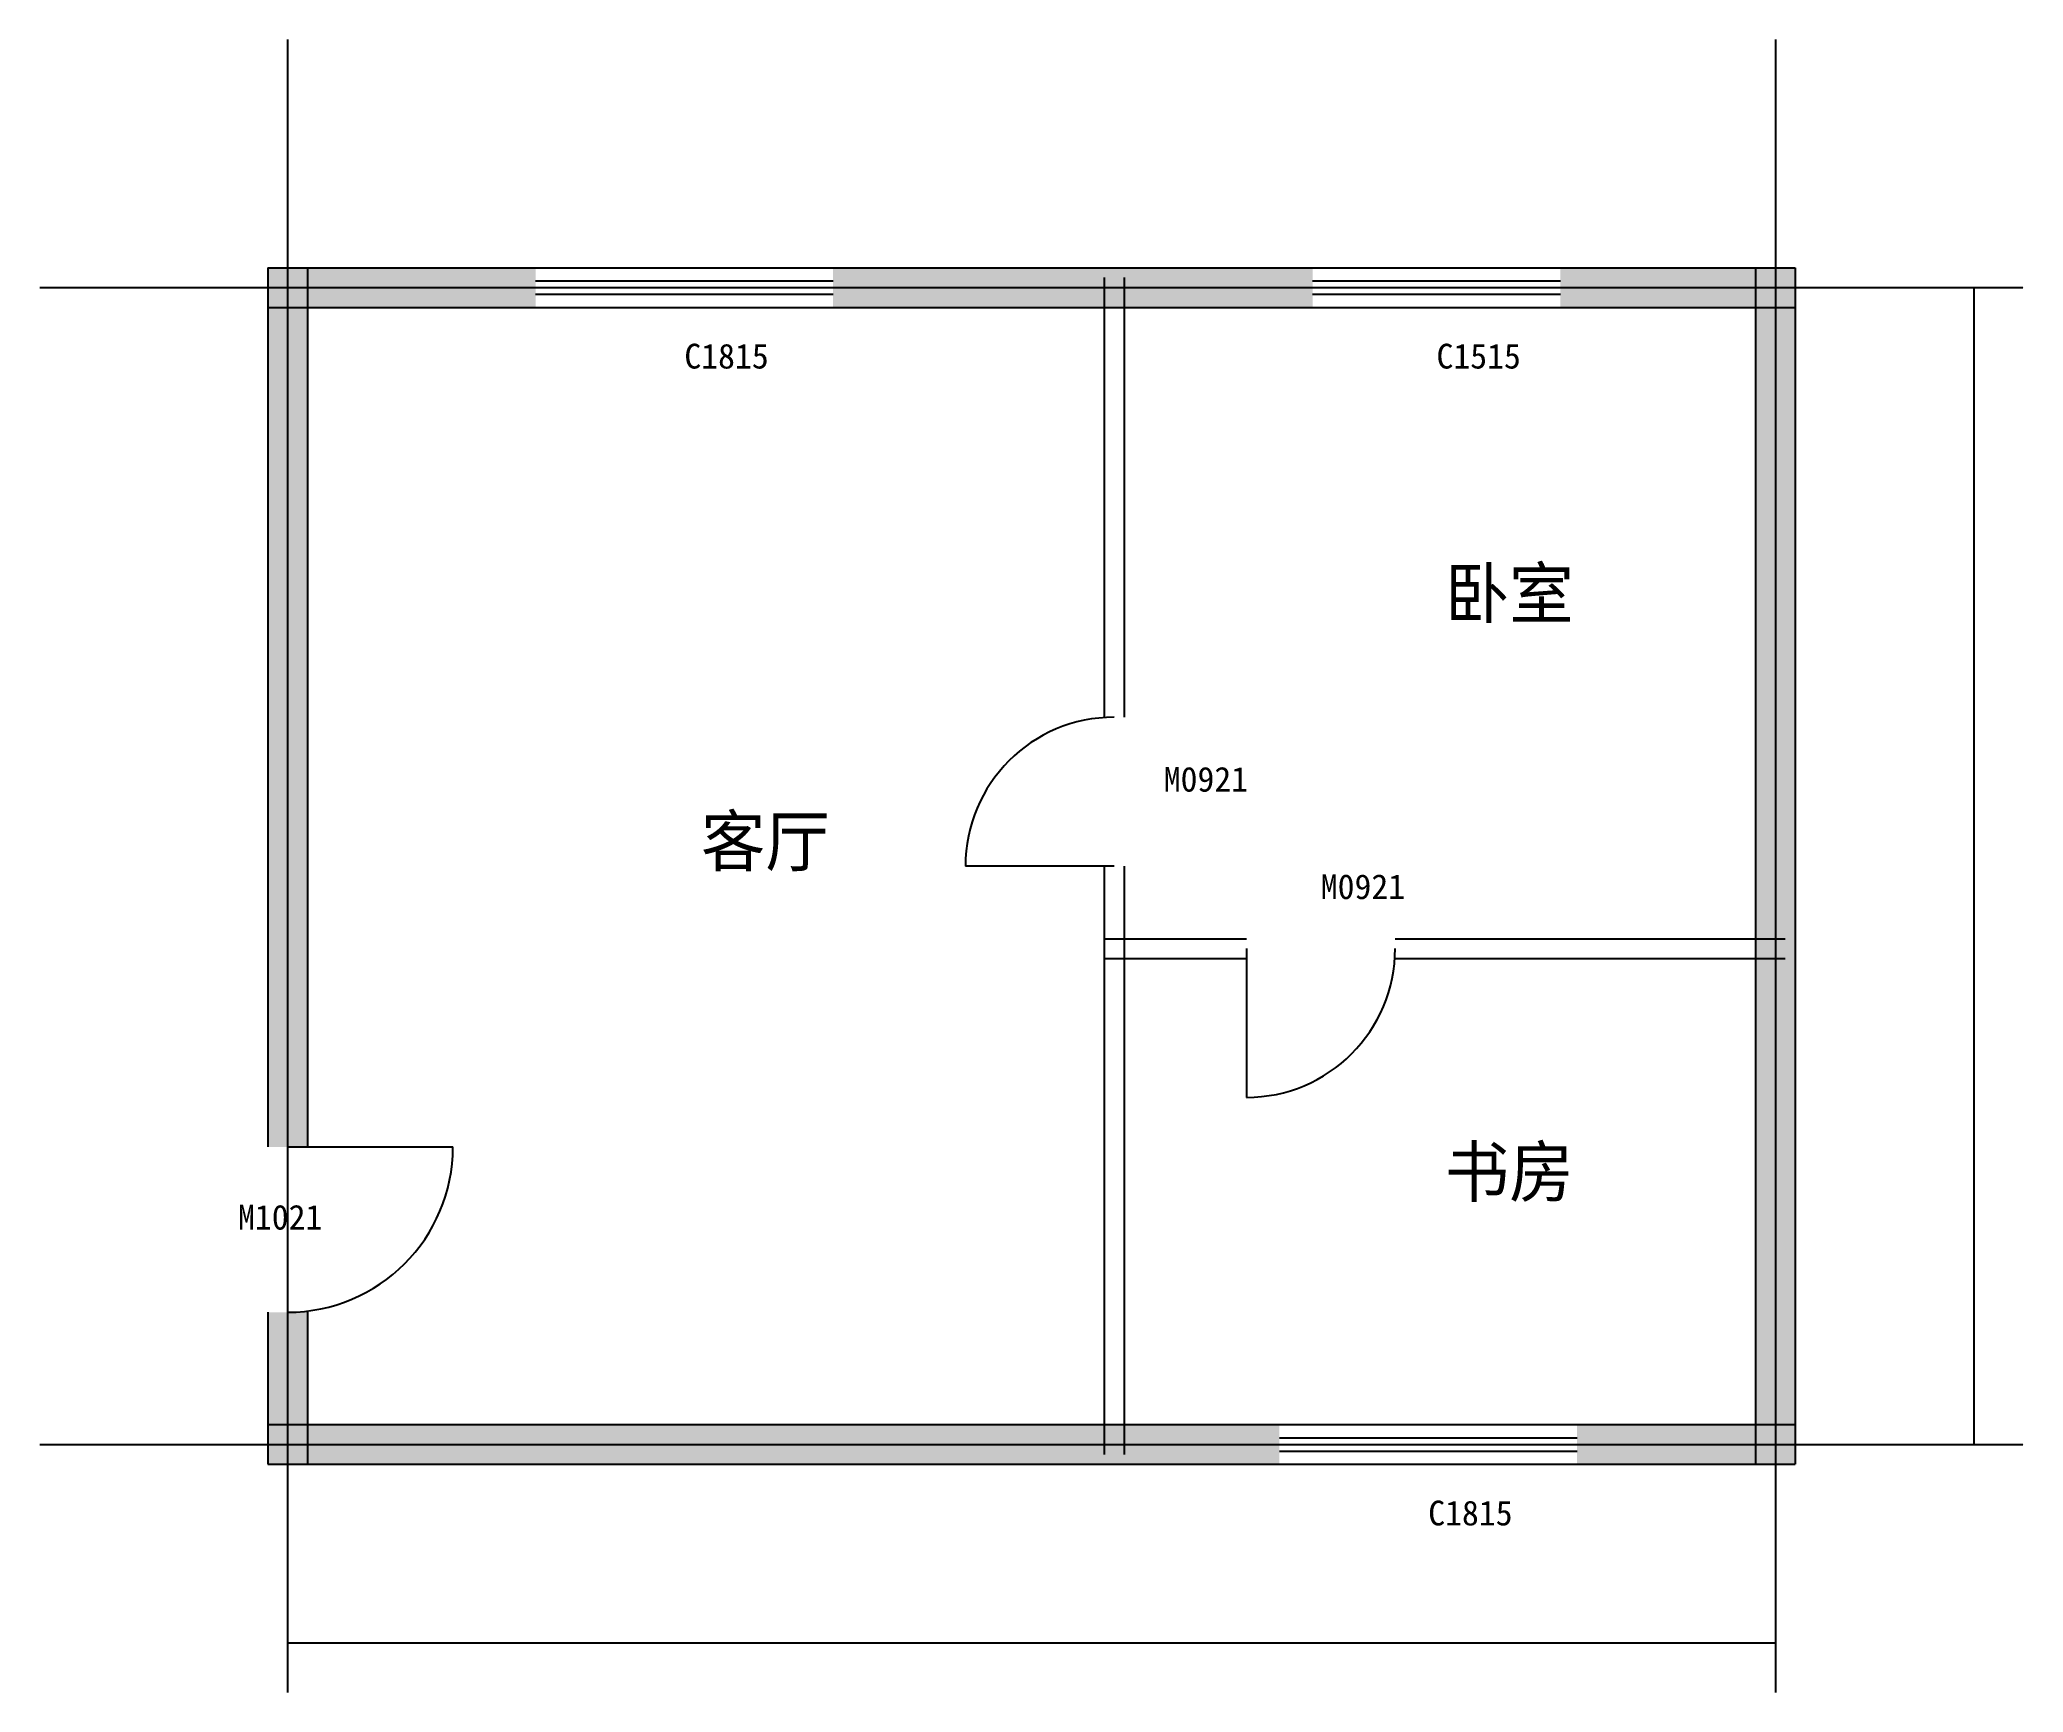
# Model space of a CAD drawing. Header units: millimetres. Extents: x 48500 to 60500, y 71500 to 81500.
import ezdxf

# ---------------------------------------------------------------- set-up
doc = ezdxf.new("R2010")
doc.units = ezdxf.units.MM
doc.linetypes.add('DASHDOT', pattern=[3.556, 2.54, -0.508, 0, -0.508])
for name, color, linetype in [('AXIS', 1, 'DASHDOT'), ('DOOR', 3, 'CONTINUOUS'), ('PUB_DIM', 3, 'CONTINUOUS'), ('PUB_TEXT', 7, 'CONTINUOUS'), ('WALL', 7, 'CONTINUOUS'), ('WINDOW', 4, 'CONTINUOUS')]:
    doc.layers.add(name, color=color, linetype=linetype)
doc.styles.add('OpenSansCondensed-Light', font='OpenSansCondensed-Light.ttf')
doc.dimstyles.new('EZDXF', dxfattribs={"dimtxt": 0.25, "dimasz": 0.175, "dimexe": 0.375, "dimexo": 0.125, "dimgap": 0.1, "dimtad": 1, "dimlfac": 100, "dimzin": 12, "dimdsep": 46, "dimtxsty": 'OpenSansCondensed-Light', "dimblk": 'ARCHTICK', "dimcen": 2.5, "dimazin": 3, "dimtfac": 0.5, "dimtmove": 2, "dimatfit": 3})

# ---------------------------------------------------------------- blocks, each defined once
blk = doc.blocks.new('_ARCHTICK')
at = {"color": 0, "linetype": 'BYBLOCK', "const_width": 0.15}
blk.add_lwpolyline([(-0.5, -0.5), (0.5, 0.5)], dxfattribs=at)

msp = doc.modelspace()

# ---------------------------------------------------------------- hatches: boundary and pattern name
at = {"layer": 'WALL'}
for points in [[(49880, 80120), (51500, 80120), (51500, 79880), (49880, 79880)], [(49880, 80120), (50120, 80120), (50120, 74800), (49880, 74800)], [(53300, 80120), (56200, 80120), (56200, 79880), (53300, 79880)], [(57700, 80120), (59120, 80120), (59120, 79880), (57700, 79880)], [(58880, 80120), (59120, 80120), (59120, 72880), (58880, 72880)], [(49880, 73800), (50120, 73800), (50120, 72880), (49880, 72880)], [(49880, 73120), (56000, 73120), (56000, 72880), (49880, 72880)], [(57800, 73120), (59120, 73120), (59120, 72880), (57800, 72880)]]:
    msp.add_hatch(color=7, dxfattribs=at).paths.add_polyline_path(points)

# ---------------------------------------------------------------- linework, layer by layer
at = {"layer": 'AXIS'}
for p, q in [((50000, 81500), (50000, 71500)), ((59000, 81500), (59000, 71500)), ((48500, 80000), (60500, 80000)), ((48500, 73000), (60500, 73000))]:
    msp.add_line(p, q, dxfattribs=at)
at = {"layer": 'DOOR'}
for p, q in [((55000, 76500), (54100, 76500)), ((55800, 76000), (55800, 75100)), ((50000, 74800), (51000, 74800))]:
    msp.add_line(p, q, dxfattribs=at)
for centre, radius, start, end in [((55000, 76500), 900, 90, 180), ((55800, 76000), 900, -90, 0), ((50000, 74800), 1000, -90, 0)]:
    msp.add_arc(centre, radius, start, end, dxfattribs=at)
at = {"layer": 'WALL'}
for p, q in [((49880, 80120), (51500, 80120)), ((49880, 80120), (49880, 74800)), ((50120, 80120), (50120, 74800)), ((53300, 80120), (56200, 80120)), ((54940, 80060), (54940, 77400)), ((55060, 80060), (55060, 77400)), ((57700, 80120), (59120, 80120)), ((58880, 80120), (58880, 72880)), ((59120, 80120), (59120, 72880)), ((49880, 79880), (51500, 79880)), ((53300, 79880), (56200, 79880)), ((57700, 79880), (59120, 79880)), ((54940, 76500), (54940, 72940)), ((55060, 76500), (55060, 72940)), ((54940, 76060), (55800, 76060)), ((56700, 76060), (59060, 76060)), ((54940, 75940), (55800, 75940)), ((56700, 75940), (59060, 75940)), ((49880, 73800), (49880, 72880)), ((50120, 73800), (50120, 72880)), ((49880, 73120), (56000, 73120)), ((57800, 73120), (59120, 73120)), ((49880, 72880), (56000, 72880)), ((57800, 72880), (59120, 72880))]:
    msp.add_line(p, q, dxfattribs=at)
at = {"layer": 'WINDOW'}
for p, q in [((51500, 80120), (53300, 80120)), ((51500, 80040), (53300, 80040)), ((56200, 80120), (57700, 80120)), ((56200, 80040), (57700, 80040)), ((51500, 79960), (53300, 79960)), ((56200, 79960), (57700, 79960)), ((51500, 79880), (53300, 79880)), ((56200, 79880), (57700, 79880)), ((56000, 73120), (57800, 73120)), ((56000, 73040), (57800, 73040)), ((56000, 72960), (57800, 72960)), ((56000, 72880), (57800, 72880))]:
    msp.add_line(p, q, dxfattribs=at)

# ---------------------------------------------------------------- texts
at = {"layer": 'PUB_TEXT'}
for s, height, p in [('C1815', 150, (52400, 79510)), ('C1515', 150, (56950, 79510)), ('卧室', 300, (57000, 78000)), ('M0921', 150, (55300, 76950)), ('客厅', 300, (52500, 76500)), ('M0921', 150, (56250, 76300)), ('书房', 300, (57000, 74500)), ('M1021', 150, (49700, 74300)), ('C1815', 150, (56900, 72510))]:
    msp.add_text(s, height=height, dxfattribs=at).set_placement(p)

# ---------------------------------------------------------------- dimensions: what is measured, and where the dimension line sits
at = {"layer": 'PUB_DIM'}
msp.add_linear_dim(base=(60200, 80000), p1=(59000, 80000), p2=(59000, 73000), angle=90, dimstyle='EZDXF', dxfattribs=at).render()
msp.add_linear_dim(base=(50000, 71800), p1=(50000, 73000), p2=(59000, 73000), text='9600', dimstyle='EZDXF', dxfattribs=at).render()

doc.saveas('drawing.dxf')
